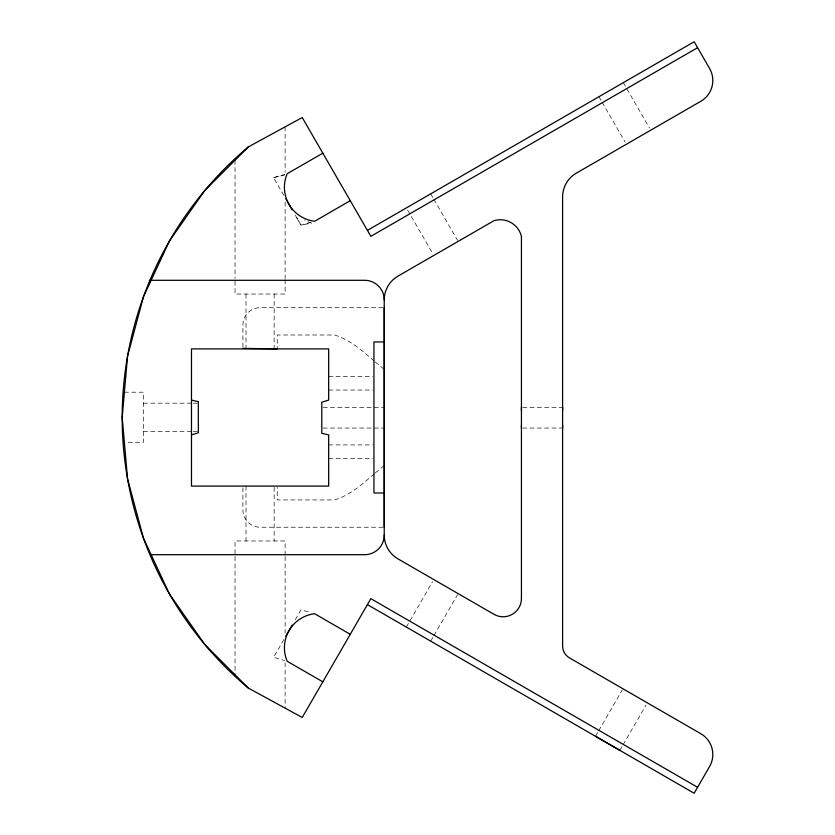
<?xml version="1.0" encoding="UTF-8"?>
<svg xmlns="http://www.w3.org/2000/svg" width="835" height="835" viewBox="0 0 835 835"><rect width="100%" height="100%" fill="white"/><g stroke="black" fill="none" stroke-linecap="round" stroke-linejoin="round"><path stroke-width="0.63" stroke-dasharray="4.17 3.13" d="M283.869 639.537L273.577 657.364L284.704 660.548M295.329 619.685L301.017 609.832L310.902 612.66M406.353 627.085L432.52 581.765M430.714 641.155L433.271 636.729M433.908 635.623L457.517 594.729M595.512 736.282L598.069 731.867M598.705 730.761L622.315 689.867M619.873 750.352L622.43 745.937M623.067 744.83L646.039 705.043M374.31 473.779C362.39 484.175 350.042 495.218 334.574 499.935L277.22 499.935L277.22 487.358M375.301 472.954L384.236 465.492M283.869 195.463L273.577 177.636L284.704 174.452M310.902 222.34L301.017 225.168L295.329 215.315M273.577 177.636L285.351 174.797M382.941 307.708L260.071 307.708A17.149 17.149 0 0 0 242.922 324.857L242.922 348.393M328.677 376.314L372.661 376.314M328.677 390.029L372.661 390.029M124.405 392.2L143.453 392.2L143.453 442.279L124.352 442.279M143.453 403.169L191.956 403.169M193.229 403.169L198.333 403.169M323.114 407.47L384.236 407.47M522.72 407.48L562.602 407.48M323.114 428.052L384.236 428.052M522.72 428.063L562.602 428.063M143.453 431.309L191.956 431.309M193.229 431.309L198.333 431.309M328.677 444.909L372.661 444.909M328.677 458.624L372.661 458.624M382.941 527.229L260.071 527.229A17.149 17.149 0 0 1 242.922 510.081L242.922 486.544M374.31 361.158C362.39 350.763 350.042 339.709 334.574 335.002L277.22 335.002L277.22 348.842M375.301 361.983L384.236 369.446M623.307 82.655L649.463 127.974M598.946 96.724L601.492 101.15M602.129 102.256L625.102 142.044M430.724 193.845L433.271 198.271M433.908 199.377L457.517 240.271M407.637 210.128L432.52 253.235M295.266 215.19L301.017 225.168L311.455 223.102A40.184 40.184 0 0 1 304.556 220.043M285.111 126.857L285.111 172.219M285.111 202.018L285.111 278.473M285.111 279.767L285.111 294.024L235.032 294.024L235.032 279.735M285.111 555.233L285.111 540.976L235.032 540.976L235.032 555.265M285.111 556.528L285.111 632.982M285.111 662.781L285.111 708.143M274.141 294.024L274.141 348.905M274.141 487.379L274.141 540.976M246.012 294.024L246.012 348.905M246.012 486.095L246.012 540.976M235.032 160.237L235.032 278.431M235.032 556.569L235.032 674.764"/><path stroke-width="1.25" d="M191.476 400.09L191.476 348.905L328.677 348.905L328.677 400.09L321.809 402.209L321.809 433.313L328.677 434.91L328.677 486.095L191.476 486.095L191.476 400.09L198.333 401.687L198.333 432.791L191.476 434.91M384.236 527.229L384.236 307.708M521.437 428.063L521.437 425.046M521.437 410.496L521.437 407.48M562.602 428.063L562.602 425.046M562.602 410.486L562.602 407.48M285.8 636.197L292.177 625.154M697.59 47.689L370.844 236.336L302.239 117.526L248.371 146.897L204.836 190.443L169.515 240.877L143.495 296.686L127.557 356.159L122.192 417.5L127.557 478.841L143.495 538.314L169.515 594.123L204.836 644.557L248.371 688.103L302.239 717.474L370.844 598.664L697.59 787.311M322.821 153.17L287.177 173.743A34.298 34.298 0 0 0 314.618 221.275L350.262 200.692M367.41 230.397L694.156 41.75L709.593 68.48A24.006 24.006 0 0 1 700.805 101.285L576.317 173.158A27.44 27.44 0 0 0 562.602 196.924L562.613 645.998A13.704 13.704 0 0 0 569.46 657.876L700.805 733.715A24.006 24.006 0 0 1 709.593 766.52L694.156 793.25L367.41 604.603M384.236 341.933L373.944 341.933L373.944 493.005L384.236 493.005M277.22 348.842L242.922 348.393M151.135 554.701L364.644 554.701A19.591 19.591 0 0 0 384.236 535.11L384.236 299.89A27.44 27.44 0 0 1 397.961 276.135L493.996 220.68A21.72 21.72 0 0 1 521.437 236.524L521.437 598.476A18.297 18.297 0 0 1 493.996 614.32L397.961 558.865A27.44 27.44 0 0 1 384.236 535.11M595.512 736.282L619.873 750.352M350.262 634.308L314.618 613.725A34.298 34.298 0 0 0 287.177 661.257L322.821 681.83M285.8 198.803L292.177 209.846M149.444 283.91L149.423 280.299L364.644 280.299A19.591 19.591 0 0 1 384.236 299.89M248.371 688.103A353.247 353.247 0 0 1 149.068 282.345M150.06 279.976A353.247 353.247 0 0 1 248.371 146.897"/></g></svg>
